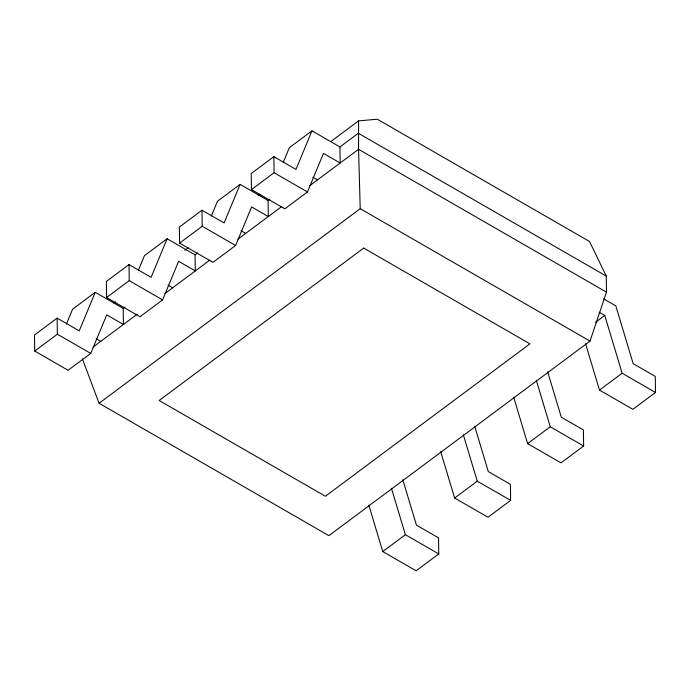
<?xml version="1.0" encoding="UTF-8"?>
<svg xmlns="http://www.w3.org/2000/svg" width="690" height="690" viewBox="0 0 690 690"><rect width="100%" height="100%" fill="white"/><g stroke="black" fill="none" stroke-linecap="round" stroke-linejoin="round"><path stroke-width="1.03" d="M99.075 403.262L328.871 535.656L590.019 341.093L606.476 292.137L606.251 276.078L589.545 241.5L377.283 119.206L358.559 120.897L358.559 149.299L360.223 208.699L99.075 403.262L82.412 358.904M66.456 323.998L72.614 309.172L95.246 292.31L123.208 308.413L123.432 324.473L106.743 314.856L90.735 353.418L68.094 370.28L34.724 351.055L34.5 334.995L57.132 318.133L79.229 330.864L95.246 292.31M138.319 270.454L144.477 255.628L167.118 238.766L195.072 254.877L195.296 270.929L178.615 261.32L162.599 299.874L139.966 316.736L106.588 297.511L106.364 281.451L129.004 264.589L151.101 277.32L167.118 238.766M211.321 216.074L217.479 201.247L240.111 184.377L268.074 200.488L268.298 216.548L251.609 206.931L235.601 245.493L212.96 262.355L179.59 243.121L179.366 227.07L201.998 210.209L224.095 222.939L240.111 184.377M283.185 162.53L289.343 147.703L311.975 130.841L339.937 146.944L340.161 163.004L323.481 153.387L307.464 191.949L284.832 208.811L251.453 189.586L251.229 173.526L273.87 156.665L295.967 169.395L311.975 130.841M34.724 351.055L57.356 334.193L57.132 318.133M106.588 297.511L129.228 280.649L129.004 264.589M179.59 243.121L202.222 226.26L201.998 210.209M251.453 189.586L274.094 172.724L273.87 156.665M113.971 303.117L115.696 301.832M184.842 250.315L188.301 247.745M258.302 195.589L260.027 194.295M330.898 141.502L358.559 120.897M123.208 308.413L124.933 307.128M195.072 254.877L197.633 252.963M268.074 200.488L269.799 199.203M339.937 146.944L358.334 133.248L606.251 276.078M93.159 347.027L137.25 314.174M164.893 293.586L209.812 260.121M237.981 239.137L281.253 206.897M309.758 185.662L358.559 149.299L606.476 292.137M595.548 322.316L604.768 315.451L622.13 373.23L655.5 392.463L632.868 409.325L599.489 390.1L585.543 343.663M382.76 551.569L405.392 534.707L438.771 553.932L416.13 570.794L382.76 551.569L368.814 505.132M454.624 498.025L477.264 481.163L510.635 500.388L488.002 517.25L454.624 498.025L440.677 451.588M527.626 443.636L550.258 426.774L583.636 446.007L560.996 462.869L527.626 443.636L513.679 397.207M599.489 390.1L622.13 373.23M603.698 298.908L615.816 305.886L633.178 363.673L655.276 376.404L655.5 392.463M599.205 312.242L604.768 315.451M312.898 177.201L317.529 179.866M360.223 208.699L590.019 341.093M274.094 172.724L307.464 191.949M241.026 230.736L245.666 233.41M202.222 226.26L235.601 245.493M168.032 285.125L172.664 287.799M129.228 280.649L162.599 299.874M96.16 338.669L100.8 341.334M57.356 334.193L90.735 353.418M547.67 371.815L561.315 417.217L583.412 429.948L583.636 446.007M536.311 380.345L550.258 426.774M474.677 426.196L488.313 471.598L510.41 484.328L510.635 500.388M463.309 434.726L477.264 481.163M402.805 479.74L416.45 525.142L438.547 537.872L438.771 553.932M391.446 488.27L405.392 534.707M363.716 248.089L159.157 400.493L325.378 496.265L529.937 343.862L363.716 248.089"/></g></svg>
